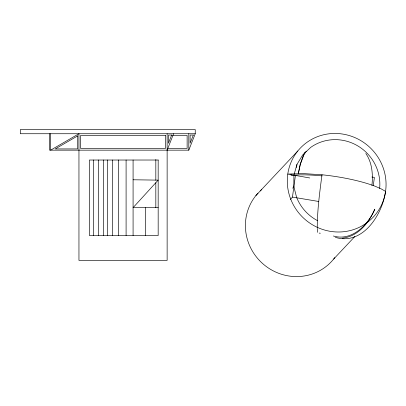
<?xml version="1.0" encoding="UTF-8"?>
<svg xmlns="http://www.w3.org/2000/svg" width="406" height="406" viewBox="0 0 406 406"><rect width="100%" height="100%" fill="white"/><g stroke="black" fill="none" stroke-linecap="round" stroke-linejoin="round"><path stroke-width="0.61" d="M317.259 227.756C317.304 210.003 319.684 192.353 321.994 174.778L303.378 173.59L287.773 174.083L309.753 177.97M371.937 185.456C373.078 174.616 372.236 162.654 365.826 153.504M290.437 199.478L292.457 197.083L295.426 175.438M296.517 167.5L296.938 164.445L302.673 154.97L310.722 147.383A43.899 42.366 43.2 0 1 357.828 145.932A43.899 42.366 43.2 0 1 379.656 188.44M373.276 185.583L374.393 177.422L371.896 177.006M298.258 173.722L300.212 164.232L303.515 154.894L305.013 152.265M298.334 173.722L300.359 164.232L303.906 154.894L306.19 151.22M291.335 174.159L291.077 175.346L298.08 174.91A54.769 11.875 8.1 0 1 322.1 175.899M296.938 164.445L293.914 175.169L293.802 186.405L296.608 197.392A43.899 42.366 43.2 0 0 317.599 220.691M167.135 150.159L173.575 133.736M49.568 133.736L49.568 150.159L188.805 150.159L195.245 133.736L195.245 129.59L20.3 129.59L20.3 133.736L195.245 133.736M292.67 188.156L293.878 186.719M255.902 195.565L297.791 150.986M333.666 259.053L354.824 236.536M342.39 238.17C357.996 236.505 369.059 222.818 374.789 209.207C368.176 224.833 351.794 241.545 333.392 236.003M172.57 135.411L187.13 135.411L187.13 148.484L167.505 148.484M158.173 207.659L133.082 207.659L158.173 180.132L133.082 179.777M319.187 233.095L320.324 233.232M292.457 197.083L318.69 201.477M335.376 237.368C362.746 245.686 382.29 214.672 385.573 191.373A50.202 48.451 43.2 0 0 330.712 133.63A50.202 48.451 43.2 0 0 290.858 199.498A50.202 48.451 43.2 0 0 366.344 223.148L366.395 223.102A50.141 48.39 43.2 0 0 385.568 191.373L381.082 188.831L375.205 186.288A59.778 12.962 8.1 0 0 321.994 174.778M317.253 228.345L317.7 232.339M188.805 133.736L188.805 150.159M167.135 133.736L167.135 260.388L78.952 260.388L78.952 133.736L50.638 150.159L50.638 133.736M155.823 159.548L155.823 180.208M155.823 182.71L155.823 207.659M145.627 207.659L145.627 235.541M133.082 160.025L133.082 235.541M126.093 160.025L126.093 235.541M118.308 160.025L118.308 235.541M112.64 160.025L112.64 235.541M107.417 160.025L107.417 235.541M103.682 160.025L103.682 235.541M98.353 160.025L98.353 235.541M93.654 160.025L93.654 235.541M334.823 257.561A50.202 48.451 43.2 0 1 263.824 264.585A50.202 48.451 43.2 0 1 257.967 193.18M260.21 190.916A50.202 48.451 43.2 0 1 261.626 189.632M171.652 135.046L168.444 143.232L168.444 135.046L171.652 135.046M193.327 135.046L190.115 143.232L190.115 135.046L193.327 135.046M77.719 135.878L55.226 148.926L77.719 148.926L77.719 135.878M165.46 135.411L80.627 135.411L80.627 148.484L165.46 148.484L165.46 135.411M158.173 160.025L89.411 160.025L89.411 235.541L158.173 235.541L158.173 160.025"/></g></svg>
